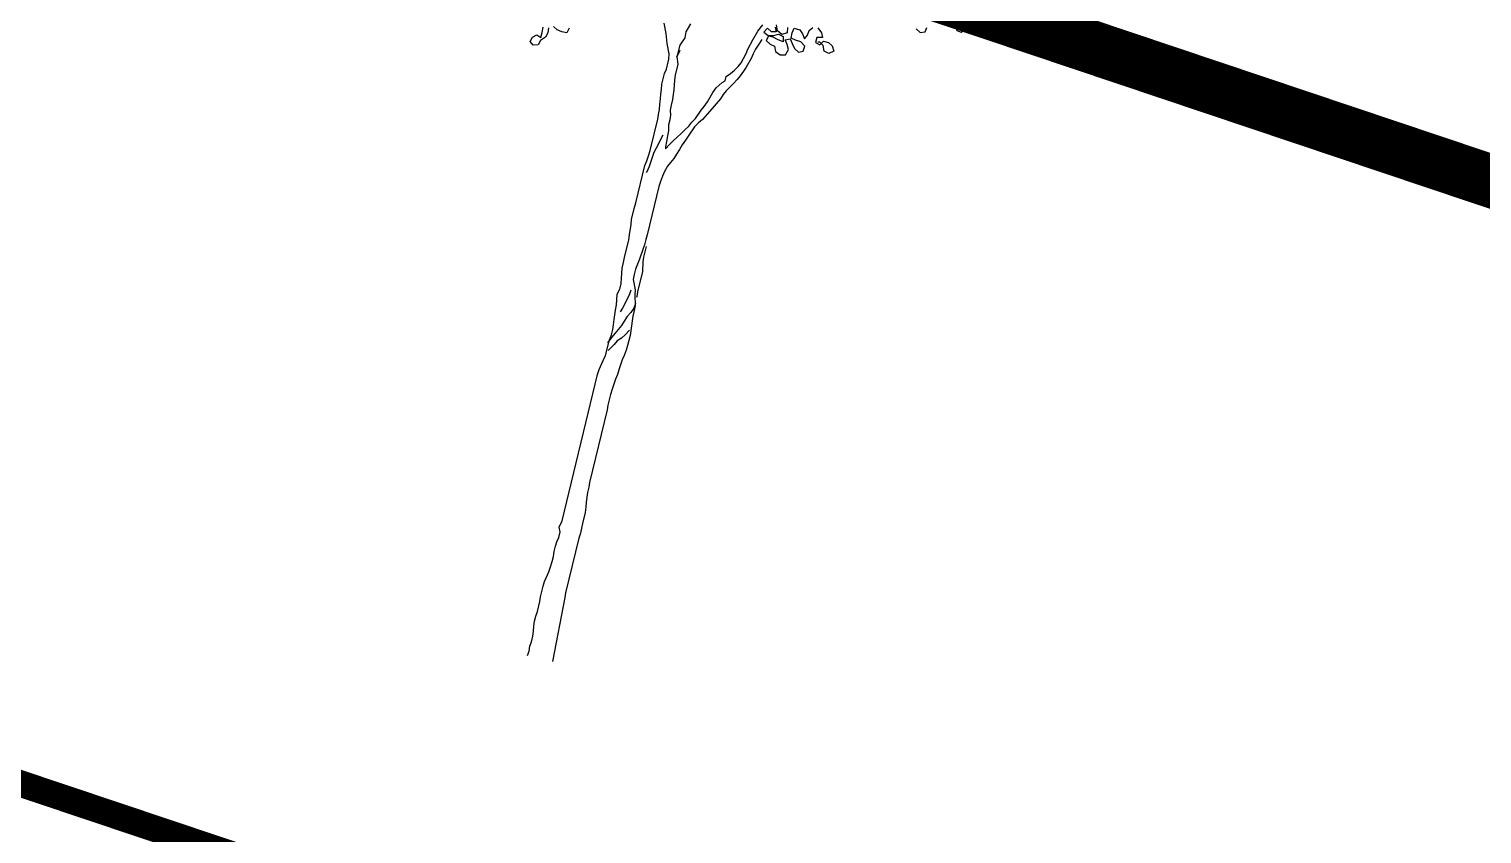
# Model space of a CAD drawing. Header units: inches. Extents: x 350994 to 353538, y 1581369 to 1583842.
# Drawn here: x 351461.26 to 351466.72, y 1583391.87 to 1583394.9 of the extents above; entities that cross this region are included whole.
import ezdxf

# ---------------------------------------------------------------- set-up
doc = ezdxf.new("R2010")
doc.units = ezdxf.units.IN
doc.header["$MEASUREMENT"] = 0
doc.linetypes.add('1', pattern=[0])
for name, color, linetype in [('FOREST', 96, 'Continuous'), ("ROAD'S", 1, '1'), ('TREE', 81, '1')]:
    doc.layers.add(name, color=color, linetype=linetype)

# ---------------------------------------------------------------- blocks, each defined once
blk = doc.blocks.new('TREE_4')
at = {"color": 94}
for points in [[(-2.9, -31.8), (0, 0), (-2.9, 31.8), (0.1, 63.6), (0.1, 101.2), (-2.8, 135.9), (-8.5, 167.7), (-11.4, 202.4), (-11.3, 237.1), (-8.4, 268.9), (-8.4, 338.3), (-11.2, 370.1), (-11.2, 442.4), (-8.2, 474.2), (3.4, 543.6), (6.3, 578.3), (9.2, 615.8), (9.3, 650.5), (6.4, 685.2), (6.4, 719.9), (9.4, 751.7), (15.2, 783.5), (15.2, 821.1), (0.8, 850), (9.5, 896.3), (10, 1900.6), (12.9, 1935.3), (24.6, 1998.9), (33.3, 2036.5), (33.4, 2143.5), (39.2, 2178.2), (39.2, 2215.8), (36.4, 2247.6), (33.5, 2282.3), (27.8, 2345.9), (24.9, 2380.6), (19.2, 2415.3), (13.4, 2452.9), (22.1, 2487.6), (22.2, 2528), (16.4, 2562.7), (10.7, 2594.5), (4.9, 2629.3), (4.9, 2666.8), (2.1, 2701.5), (2.2, 2823), (-0.7, 2854.8), (-6.4, 2924.2), (-12.1, 2958.9), (-12.1, 3034), (-9.1, 3074.5), (-8.9, 3329), (-3.1, 3363.6), (-0.2, 3398.3), (2.8, 3435.9), (3, 3649.9), (0.1, 3681.7), (-2.8, 3716.4), (-8.5, 3751.1), (-11.4, 3785.8), (-17.1, 3817.6), (-20, 3849.4), (-25.7, 3884.1), (-25.7, 3956.4), (-19.9, 3988.2), (-19.8, 4057.6), (-25.6, 4092.3), (-54.4, 4155.9), (-77.5, 4219.5), (-106.3, 4283.2)], [(1787.9, 4720.9), (1802.3, 4692), (1834.1, 4689.1), (1854.4, 4715.1), (1831.3, 4738.2)], [(1536.2, 4640.2), (1568, 4622.8), (1599.9, 4634.4), (1602.8, 4666.2)], [(700.5, 4447.2), (706.2, 4412.5), (674.4, 4392.3), (639.7, 4409.7), (625.3, 4447.3)], [(619.5, 4430), (633.9, 4401), (602.1, 4395.3), (570.3, 4412.7), (553, 4380.9), (587.7, 4366.4), (622.4, 4375), (651.3, 4389.5), (686, 4383.6), (694.6, 4348.9), (654.1, 4354.8), (622.3, 4363.5), (590.5, 4360.6), (581.8, 4328.8), (613.6, 4311.4), (645.4, 4305.6), (659.9, 4273.8), (694.5, 4259.3), (729.2, 4268), (740.8, 4305.5), (723.5, 4337.4), (703.3, 4363.4), (735.1, 4377.8), (755.3, 4351.8), (778.4, 4322.8), (810.2, 4305.5), (839.2, 4319.9), (842.1, 4354.6), (810.3, 4374.9), (772.7, 4377.8), (740.9, 4383.6), (738.1, 4421.2), (743.9, 4453), (784.3, 4452.9), (807.4, 4429.8), (827.7, 4400.9), (842.1, 4429.8), (845.1, 4461.6), (865.3, 4487.6)], [(897.1, 4493.3), (928.9, 4467.3), (943.3, 4438.3), (905.8, 4429.7), (905.7, 4395), (937.5, 4386.3), (954.9, 4415.2), (989.6, 4415.2), (1018.5, 4397.8), (1038.7, 4366), (1009.8, 4342.9), (975.1, 4351.6), (960.6, 4386.3), (931.8, 4403.7), (920.2, 4400.8)], [(-715, 4101.9), (-722, 4068.9), (-756.7, 4065.7), (-789.7, 4072.7), (-818.9, 4088)], [(-849, 4072.6), (-845.7, 4038), (-854.9, 4007), (-882.5, 3977.4), (-889.5, 3944.4), (-921.9, 3935.1), (-947.1, 3954.6), (-938, 3985.6), (-914.2, 4006.9), (-883.2, 3997.8), (-882.4, 4032.6), (-885.6, 4067.3)], [(64.3, 4320.6), (46.9, 4259.9), (49.7, 4219.4), (29.4, 4164.5), (29.4, 4083.6), (38.1, 4129.8), (29.4, 4083.6), (46.7, 4037.3), (46.6, 3962.1), (49.5, 3930.3), (61, 3866.7), (63.8, 3834.9), (66.7, 3800.2), (66.7, 3762.6), (69.5, 3727.9), (78.2, 3696.1), (81, 3664.3), (81, 3629.6), (89.6, 3592), (92.5, 3557.3), (92.5, 3519.7), (95.3, 3482.1), (98.2, 3470.5)], [(98.2, 3470.5), (118.5, 3505.2), (135.8, 3534.1), (156.1, 3563), (173.5, 3591.9), (193.8, 3623.7), (214, 3652.6), (228.5, 3684.4), (245.9, 3713.3), (269.1, 3776.9), (283.6, 3805.8), (298, 3840.4), (306.7, 3875.1), (318.3, 3909.8), (332.8, 3944.5), (361.8, 3987.8), (379.1, 4005.2), (379.2, 4034.1), (402.3, 4060.1), (422.6, 4089), (440, 4117.9), (454.5, 4146.8), (463.2, 4178.6), (471.9, 4213.3), (477.7, 4245.1), (495.1, 4314.4), (512.5, 4378), (535.7, 4427.2)], [(552.9, 4328.8), (541.3, 4294.1), (526.8, 4256.6), (518.1, 4221.9), (512.3, 4190.1), (494.9, 4126.5), (483.3, 4094.7), (468.8, 4060), (454.3, 4031.1), (437, 3999.3), (402.2, 3941.5), (387.7, 3912.6), (376.1, 3880.8), (326.9, 3782.6), (292.1, 3719), (271.9, 3690.1), (251.6, 3658.3), (228.4, 3594.7), (213.9, 3557.2), (199.4, 3522.5), (190.7, 3487.8), (179.1, 3453.1), (167.5, 3421.3), (153.1, 3389.5), (138.6, 3360.6), (127, 3320.2), (121.2, 3288.4), (118.2, 3250.8), (115.3, 3216.1), (115, 2883.6), (112.1, 2851.8), (112.1, 2814.2), (109.1, 2782.4), (103.3, 2713), (91.7, 2643.6), (91.6, 2606), (94.5, 2571.3), (123.3, 2507.7), (129.1, 2475.9), (146.4, 2406.5), (149.2, 2371.8), (149.2, 2334.2), (152.1, 2302.4), (154.9, 2267.7), (160.7, 2204.1), (160.6, 2134.7), (157.7, 2102.9), (154.7, 2065.3), (148.9, 2033.5), (143.1, 1969.9), (140.2, 1932.3), (134.3, 1897.6), (128.5, 1828.2), (125.6, 1790.7), (125.5, 1718.4), (128.4, 1686.6), (128.3, 1188.2), (131.2, 1156.4), (131.1, 1118.8), (136.9, 1055.2), (142.6, 1020.5), (145.5, 985.8), (145.4, 910.6), (148.3, 878.8), (148.2, 844.1), (145.3, 809.4), (145, 433.6), (147.8, 401.8), (167.8, -30.6)], [(60.7, 3554.4), (52, 3522.6), (46.2, 3490.8), (28.8, 3427.2), (25.8, 3392.5), (20, 3328.9), (14.2, 3297.1), (11.3, 3285.6)], [(126.5, 2805.5), (126.4, 2733.2), (129.3, 2701.4), (140.8, 2637.8), (140.7, 2499), (143.5, 2467.2), (143.5, 2461.4)], [(94.4, 2499.1), (91.5, 2464.4), (82.8, 2432.6), (77, 2400.8), (68.3, 2369), (59.6, 2343)], [(146.4, 2420.9), (143.5, 2386.3), (129, 2354.5), (111.6, 2322.7), (100, 2288), (88.4, 2256.2), (59.4, 2192.6), (45, 2163.7), (30.5, 2131.9), (24.7, 2123.3)], [(149.1, 2238.8), (128.8, 2204.1), (108.6, 2172.3), (85.4, 2149.2), (70.9, 2120.3), (53.6, 2091.4), (42, 2071.2)]]:
    blk.add_lwpolyline(points, dxfattribs=at)

msp = doc.modelspace()

# ---------------------------------------------------------------- hatches: boundary and pattern name
at = {"layer": 'FOREST', "lineweight": 5}
h = msp.add_hatch(dxfattribs=at)
h.set_pattern_fill('ANSI31', color=96, scale=50, style=0)
h.paths.add_polyline_path([(351604.9274, 1583347.98), (351663.0036, 1583522.9504), (351611.8779, 1583545.3594), (351490.2916, 1583598.0852), (351436.5696, 1583404.4646), (351529.745, 1583373.1705)])
h.paths.add_polyline_path([(351517.5086, 1583480.1397), (351575.3657, 1583480.1397), (351575.3657, 1583465.1397), (351517.5086, 1583465.1397)], flags=24)

# ---------------------------------------------------------------- linework, layer by layer
at = {"layer": 'FOREST', "color": 96, "lineweight": 5, "const_width": 0.2, "elevation": 94.7317}
msp.add_lwpolyline([(351604.9274, 1583347.98), (351663.0036, 1583522.9504), (351611.8779, 1583545.3594), (351490.2916, 1583598.0852), (351436.5696, 1583404.4646), (351529.745, 1583373.1705), (351604.9274, 1583347.98)], dxfattribs=at)
at = {"layer": "ROAD'S", "lineweight": 5, "const_width": 0.1}
msp.add_lwpolyline([(351493.6281, 1583641.7592), (351482.419, 1583604.8776), (351453.3359, 1583502.652), (351427.8721, 1583413.6902), (351425.474, 1583406.1676), (351428.2052, 1583404.0013), (351429.5194, 1583403.2417), (351451.0623, 1583395.4742), (351528.8055, 1583369.3895), (351608.3356, 1583343.1456), (351610.3031, 1583342.9835), (351612.7157, 1583343.4993), (351612.7886, 1583343.7665), (351619.4893, 1583361.814), (351656.4178, 1583471.8897), (351678.8606, 1583542.9803), (351678.8606, 1583542.9803), (351631.5068, 1583568.4843), (351540.8268, 1583618.5533), (351496.1329, 1583642.2585, 0.356236)], format="xyb", close=True, dxfattribs=at)

# ---------------------------------------------------------------- block references
at = {"layer": 'TREE', "lineweight": 5, "xscale": 0.0005632341247466223, "yscale": 0.0005632341530485974, "zscale": 0.0005632341444477617, "rotation": 346.4411541233163}
msp.add_blockref('TREE_4', (351463.1437, 1583392.5601), dxfattribs=at)

doc.saveas('drawing.dxf')
